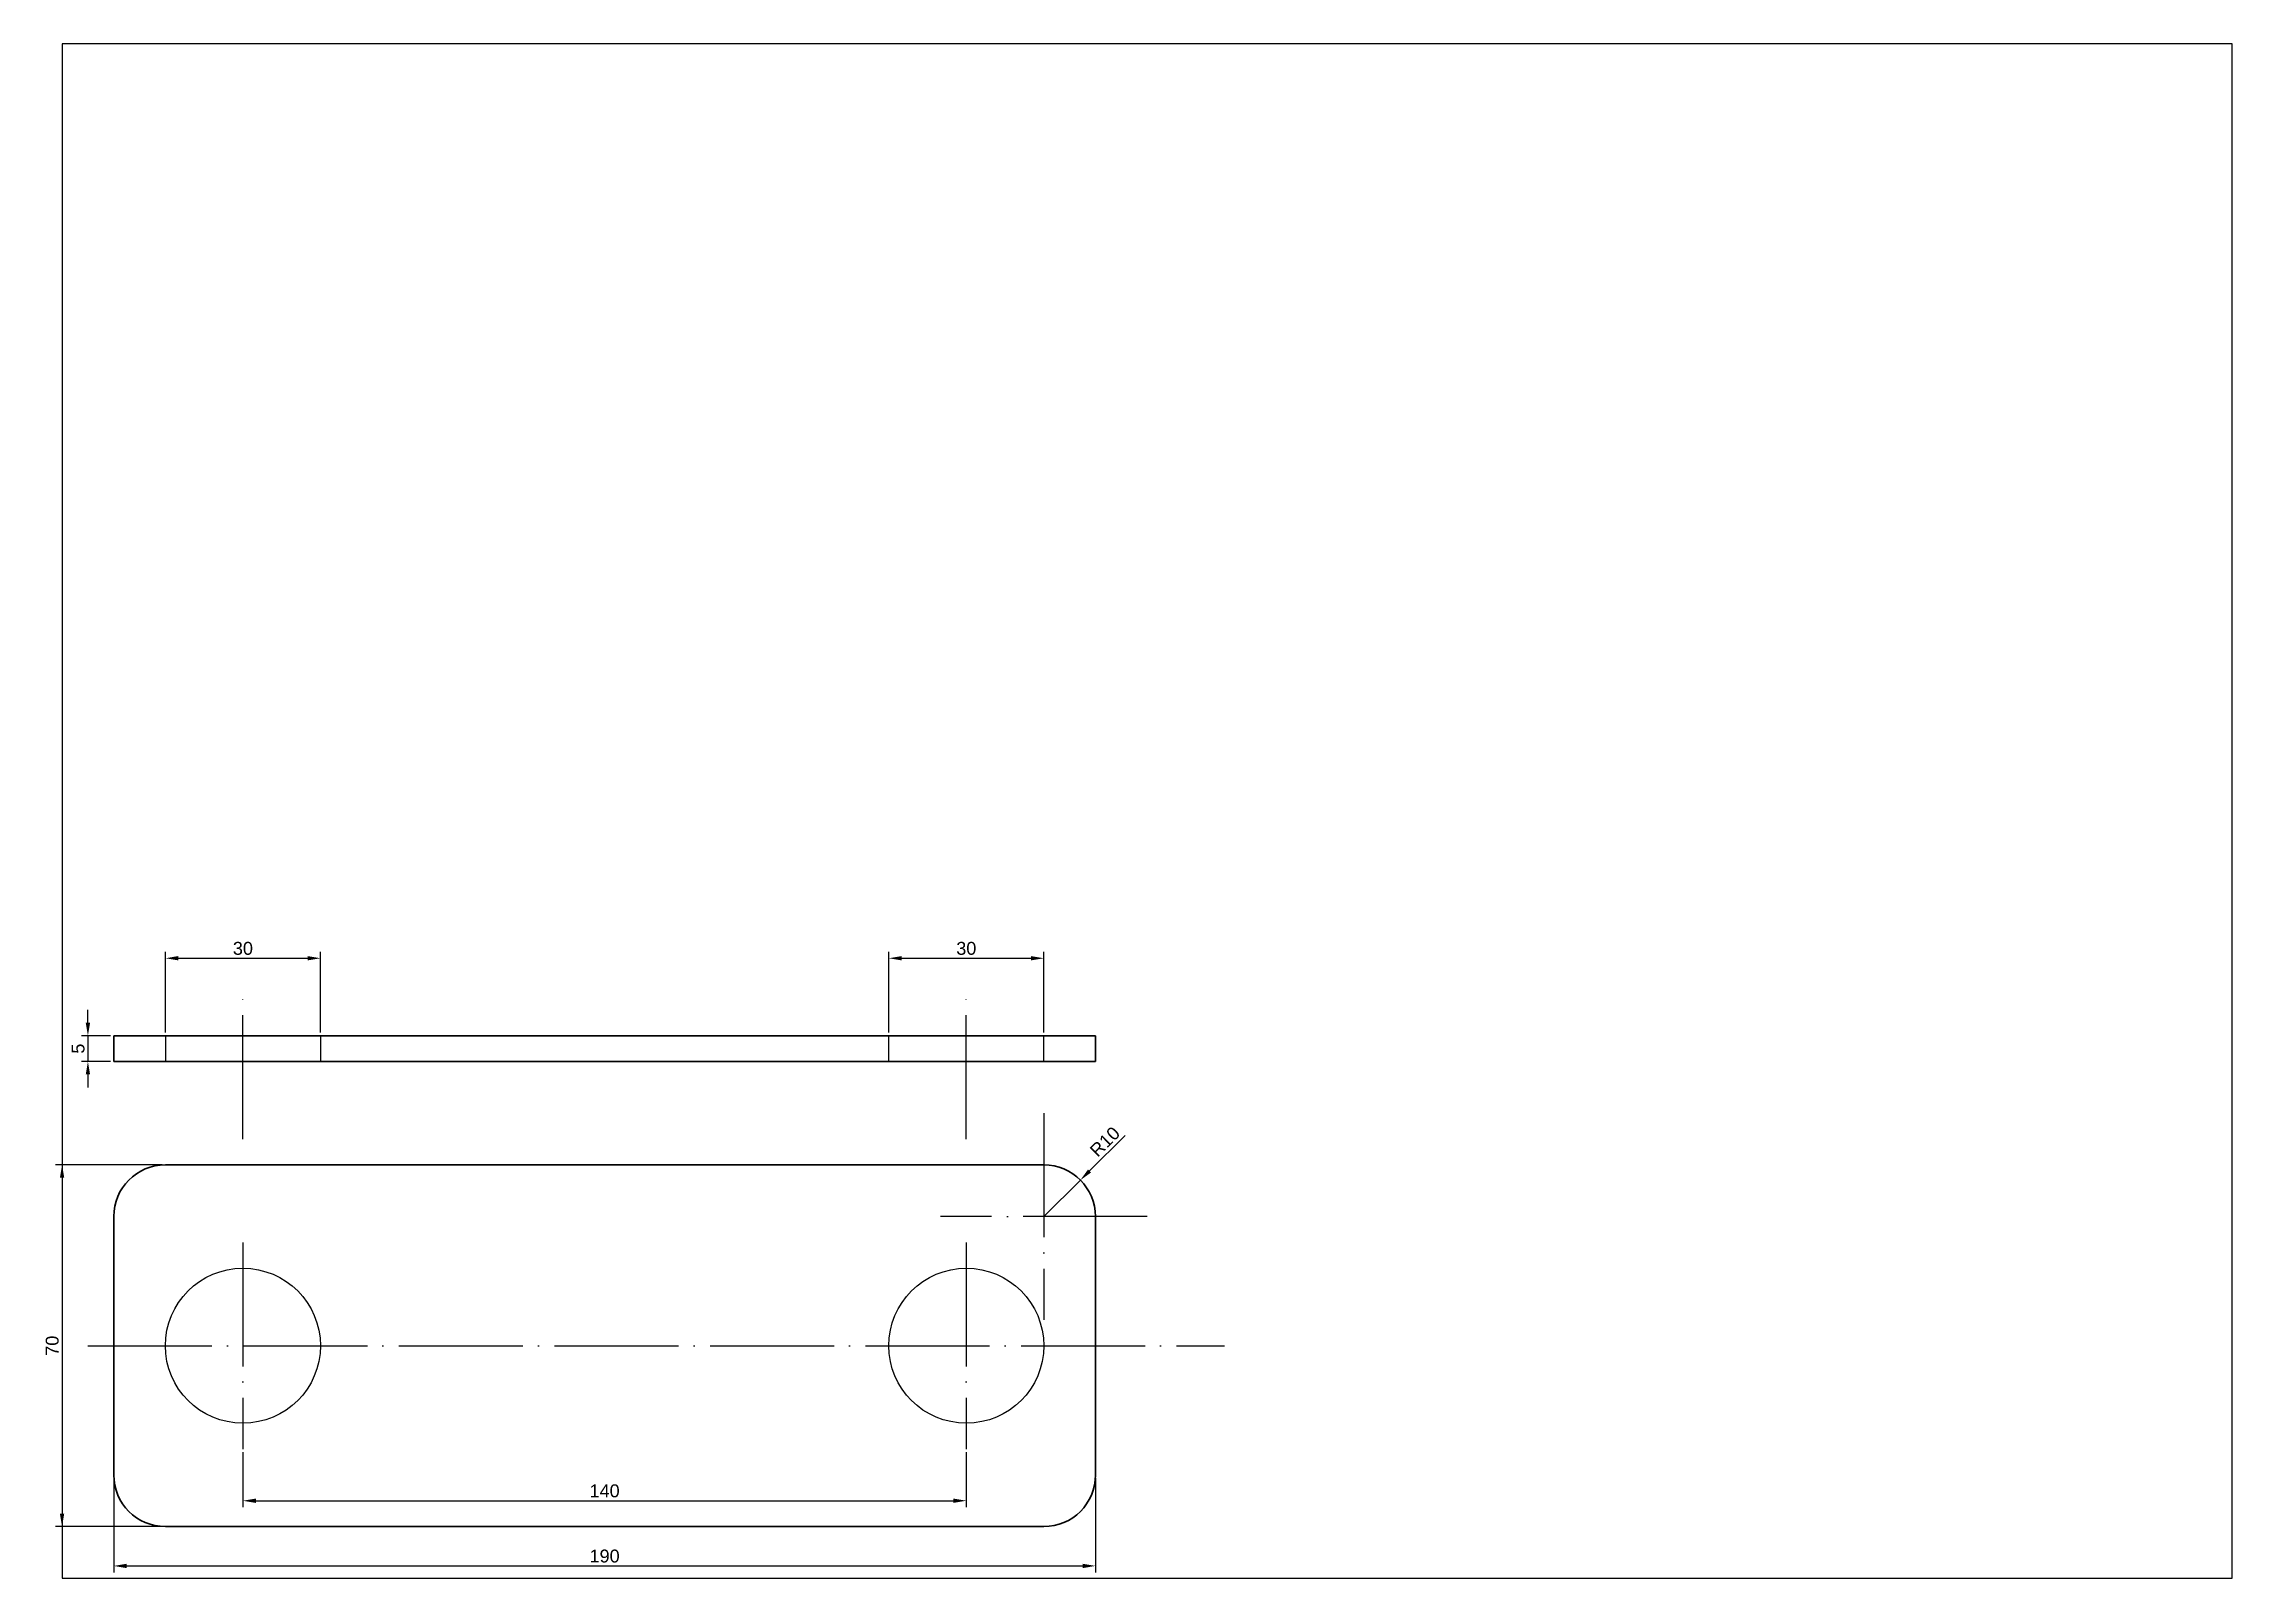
# Model space of a CAD drawing. Header units: millimetres. Extents: x -4 to 420, y 0 to 297.
import ezdxf

# ---------------------------------------------------------------- set-up
doc = ezdxf.new("R2010")
doc.units = ezdxf.units.MM
doc.linetypes.add('ACAD_ISO04W100', pattern=[30, 24, -3, 0, -3])
doc.layers.add('Kontury', color=7, linetype='Continuous', lineweight=30)
for name, color, linetype in [('Kreski', 10, 'Continuous'), ('Osie', 7, 'ACAD_ISO04W100'), ('Pomocnicza', 90, 'Continuous'), ('Wymiary', 140, 'Continuous')]:
    doc.layers.add(name, color=color, linetype=linetype)
doc.styles.get("Standard").update_dxf_attribs({"font": 'arial.ttf'})
doc.dimstyles.new('KURS', dxfattribs={"dimtxt": 2.5, "dimasz": 2.5, "dimexe": 1.25, "dimexo": 0.625, "dimtad": 1, "dimtxsty": 'Standard', "dimcen": 2.5, "dimadec": 0, "dimazin": 0, "dimtfac": 1, "dimtmove": 0, "dimatfit": 3, "dimfxl": 1, "dimarcsym": 0})

# ---------------------------------------------------------------- blocks, each defined once
blk = doc.blocks.new('*D1')
at = {"layer": 'Defpoints', "color": 0, "transparency": 16777216}
for p in [(20, 80), (0, 10), (20, 10)]:
    blk.add_point(p, dxfattribs=at)
at = {"layer": 'Wymiary', "color": 0, "lineweight": -2, "transparency": 16777216}
for p, q in [((19.38, 80), (-1.25, 80)), ((0, 77.5), (0, 12.5)), ((19.38, 10), (-1.25, 10))]:
    blk.add_line(p, q, dxfattribs=at)
at = {"layer": 'Wymiary', "color": 0, "transparency": 16777216}
for points in [[(-0.42, 77.5), (0.42, 77.5), (0, 80)], [(-0.42, 12.5), (0.42, 12.5), (0, 10)]]:
    blk.add_solid(points, dxfattribs=at)
at = {"layer": 'Wymiary', "color": 0, "transparency": 16777216, "insert": (-1.9, 45), "char_height": 2.5, "attachment_point": 5, "rotation": 90}
blk.add_mtext('70', dxfattribs=at)
blk = doc.blocks.new('*D2')
at = {"layer": 'Defpoints', "color": 0, "transparency": 16777216}
for p in [(10, 20), (200, 20), (200, 2.38)]:
    blk.add_point(p, dxfattribs=at)
at = {"layer": 'Wymiary', "color": 0, "lineweight": -2, "transparency": 16777216}
for p, q in [((10, 19.38), (10, 1.13)), ((200, 19.38), (200, 1.13)), ((12.5, 2.38), (197.5, 2.38))]:
    blk.add_line(p, q, dxfattribs=at)
at = {"layer": 'Wymiary', "color": 0, "transparency": 16777216}
for points in [[(12.5, 2.8), (12.5, 1.96), (10, 2.38)], [(197.5, 2.8), (197.5, 1.96), (200, 2.38)]]:
    blk.add_solid(points, dxfattribs=at)
at = {"layer": 'Wymiary', "color": 0, "transparency": 16777216, "insert": (105, 4.28), "char_height": 2.5, "attachment_point": 5}
blk.add_mtext('190', dxfattribs=at)
blk = doc.blocks.new('*D3')
at = {"layer": 'Defpoints', "color": 0, "transparency": 16777216}
for p in [(35, 25), (175, 25), (175, 15)]:
    blk.add_point(p, dxfattribs=at)
at = {"layer": 'Wymiary', "color": 0, "lineweight": -2, "transparency": 16777216}
for p, q in [((35, 24.38), (35, 13.75)), ((175, 24.38), (175, 13.75)), ((37.5, 15), (172.5, 15))]:
    blk.add_line(p, q, dxfattribs=at)
at = {"layer": 'Wymiary', "color": 0, "transparency": 16777216}
for points in [[(37.5, 15.42), (37.5, 14.58), (35, 15)], [(172.5, 15.42), (172.5, 14.58), (175, 15)]]:
    blk.add_solid(points, dxfattribs=at)
at = {"layer": 'Wymiary', "color": 0, "transparency": 16777216, "insert": (105, 16.9), "char_height": 2.5, "attachment_point": 5}
blk.add_mtext('140', dxfattribs=at)
blk = doc.blocks.new('*D4')
at = {"layer": 'Defpoints', "color": 0, "transparency": 16777216}
for p in [(197.08, 77.06), (190, 70)]:
    blk.add_point(p, dxfattribs=at)
at = {"layer": 'Wymiary', "color": 0, "lineweight": -2, "transparency": 16777216}
for p, q in [((205.73, 85.69), (198.85, 78.83)), ((190, 70), (197.08, 77.06))]:
    blk.add_line(p, q, dxfattribs=at)
at = {"layer": 'Wymiary', "color": 0, "transparency": 16777216}
blk.add_solid([(198.56, 79.12), (199.15, 78.53), (197.08, 77.06)], dxfattribs=at)
at = {"layer": 'Wymiary', "color": 0, "transparency": 16777216, "insert": (201.83, 84.49), "char_height": 2.5, "attachment_point": 5, "rotation": 44.9206}
blk.add_mtext('R10', dxfattribs=at)
blk = doc.blocks.new('*D5')
at = {"layer": 'Defpoints', "color": 0, "transparency": 16777216}
for p in [(10, 105), (5, 100), (10, 100)]:
    blk.add_point(p, dxfattribs=at)
at = {"layer": 'Wymiary', "color": 0, "lineweight": -2, "transparency": 16777216}
for p, q in [((5, 107.5), (5, 110)), ((9.38, 105), (3.75, 105)), ((5, 105), (5, 100)), ((9.38, 100), (3.75, 100)), ((5, 97.5), (5, 95))]:
    blk.add_line(p, q, dxfattribs=at)
at = {"layer": 'Wymiary', "color": 0, "transparency": 16777216}
for points in [[(4.58, 107.5), (5.42, 107.5), (5, 105)], [(4.58, 97.5), (5.42, 97.5), (5, 100)]]:
    blk.add_solid(points, dxfattribs=at)
at = {"layer": 'Wymiary', "color": 0, "transparency": 16777216, "insert": (3.1, 102.5), "char_height": 2.5, "attachment_point": 5, "rotation": 90}
blk.add_mtext('5', dxfattribs=at)
blk = doc.blocks.new('*D6')
at = {"layer": 'Defpoints', "color": 0, "transparency": 16777216}
for p in [(50, 120), (20, 105), (50, 105)]:
    blk.add_point(p, dxfattribs=at)
at = {"layer": 'Wymiary', "color": 0, "lineweight": -2, "transparency": 16777216}
for p, q in [((20, 105.62), (20, 121.25)), ((22.5, 120), (47.5, 120)), ((50, 105.62), (50, 121.25))]:
    blk.add_line(p, q, dxfattribs=at)
at = {"layer": 'Wymiary', "color": 0, "transparency": 16777216}
for points in [[(22.5, 120.42), (22.5, 119.58), (20, 120)], [(47.5, 120.42), (47.5, 119.58), (50, 120)]]:
    blk.add_solid(points, dxfattribs=at)
at = {"layer": 'Wymiary', "color": 0, "transparency": 16777216, "insert": (35, 121.9), "char_height": 2.5, "attachment_point": 5}
blk.add_mtext('30', dxfattribs=at)
blk = doc.blocks.new('*D8')
at = {"layer": 'Defpoints', "color": 0, "transparency": 16777216}
for p in [(190, 120), (160, 105), (190, 105)]:
    blk.add_point(p, dxfattribs=at)
at = {"layer": 'Wymiary', "color": 0, "lineweight": -2, "transparency": 16777216}
for p, q in [((160, 105.62), (160, 121.25)), ((162.5, 120), (187.5, 120)), ((190, 105.62), (190, 121.25))]:
    blk.add_line(p, q, dxfattribs=at)
at = {"layer": 'Wymiary', "color": 0, "transparency": 16777216}
for points in [[(162.5, 120.42), (162.5, 119.58), (160, 120)], [(187.5, 120.42), (187.5, 119.58), (190, 120)]]:
    blk.add_solid(points, dxfattribs=at)
at = {"layer": 'Wymiary', "color": 0, "transparency": 16777216, "insert": (175, 121.9), "char_height": 2.5, "attachment_point": 5}
blk.add_mtext('30', dxfattribs=at)

msp = doc.modelspace()

# ---------------------------------------------------------------- linework, layer by layer
at = {"layer": 'Kontury'}
for p, q in [((200, 105), (10, 105)), ((10, 105), (10, 100)), ((200, 100), (200, 105)), ((10, 100), (200, 100)), ((190, 80), (20, 80)), ((10, 70), (10, 20)), ((200, 20), (200, 70)), ((20, 10), (190, 10))]:
    msp.add_line(p, q, dxfattribs=at)
for centre, start, end in [((20, 70), 90, 180), ((190, 70), 0, 90), ((20, 20), 180, 270), ((190, 20), 270, 0)]:
    msp.add_arc(centre, 10, start, end, dxfattribs=at)
at = {"layer": 'Kreski'}
for centre in [(35, 45), (175, 45)]:
    msp.add_circle(centre, 15, dxfattribs=at)
at = {"layer": 'Osie'}
for p, q in [((35, 85), (35, 115)), ((175, 85), (175, 115)), ((20, 105), (20, 100)), ((50, 105), (50, 100)), ((160, 100), (160, 105)), ((190, 100), (190, 105)), ((190, 90), (190, 50)), ((10, 45), (10, 70)), ((210, 70), (170, 70)), ((35, 65), (35, 25)), ((175, 65), (175, 25)), ((5, 45), (225, 45))]:
    msp.add_line(p, q, dxfattribs=at)
at = {"layer": 'Pomocnicza'}
msp.add_lwpolyline([(0, 0), (420, 0), (420, 297), (0, 297)], close=True, dxfattribs=at)

# ---------------------------------------------------------------- dimensions: what is measured, and where the dimension line sits
at = {"layer": 'Wymiary'}
for base, p1, p2, picture, middle in [((50, 120), (20, 105), (50, 105), '*D6', (35, 121.902)), ((175, 15), (35, 25), (175, 25), '*D3', (105, 16.901)), ((200, 2.381), (10, 20), (200, 20), '*D2', (105, 4.283))]:
    dim = msp.add_linear_dim(base=base, p1=p1, p2=p2, dimstyle='KURS', dxfattribs=at)
    dim.commit()
    dim.dimension.update_dxf_attribs({"geometry": picture, "text_midpoint": middle})
for base, p1, p2, angle, picture, middle in [((190, 120), (160, 105), (190, 105), 180, '*D8', (175, 121.902)), ((5, 100), (10, 105), (10, 100), 90, '*D5', (3.104, 102.5)), ((0, 10), (20, 80), (20, 10), 90, '*D1', (-1.901, 45))]:
    dim = msp.add_linear_dim(base=base, p1=p1, p2=p2, angle=angle, dimstyle='KURS', dxfattribs=at)
    dim.commit()
    dim.dimension.update_dxf_attribs({"geometry": picture, "text_midpoint": middle})
dim = msp.add_radius_dim(center=(190, 70), mpoint=(197.081, 77.061), dimstyle='KURS', dxfattribs=at)
dim.commit()
dim.dimension.update_dxf_attribs({"geometry": '*D4', "text_midpoint": (201.833, 84.486)})

doc.saveas('drawing.dxf')
